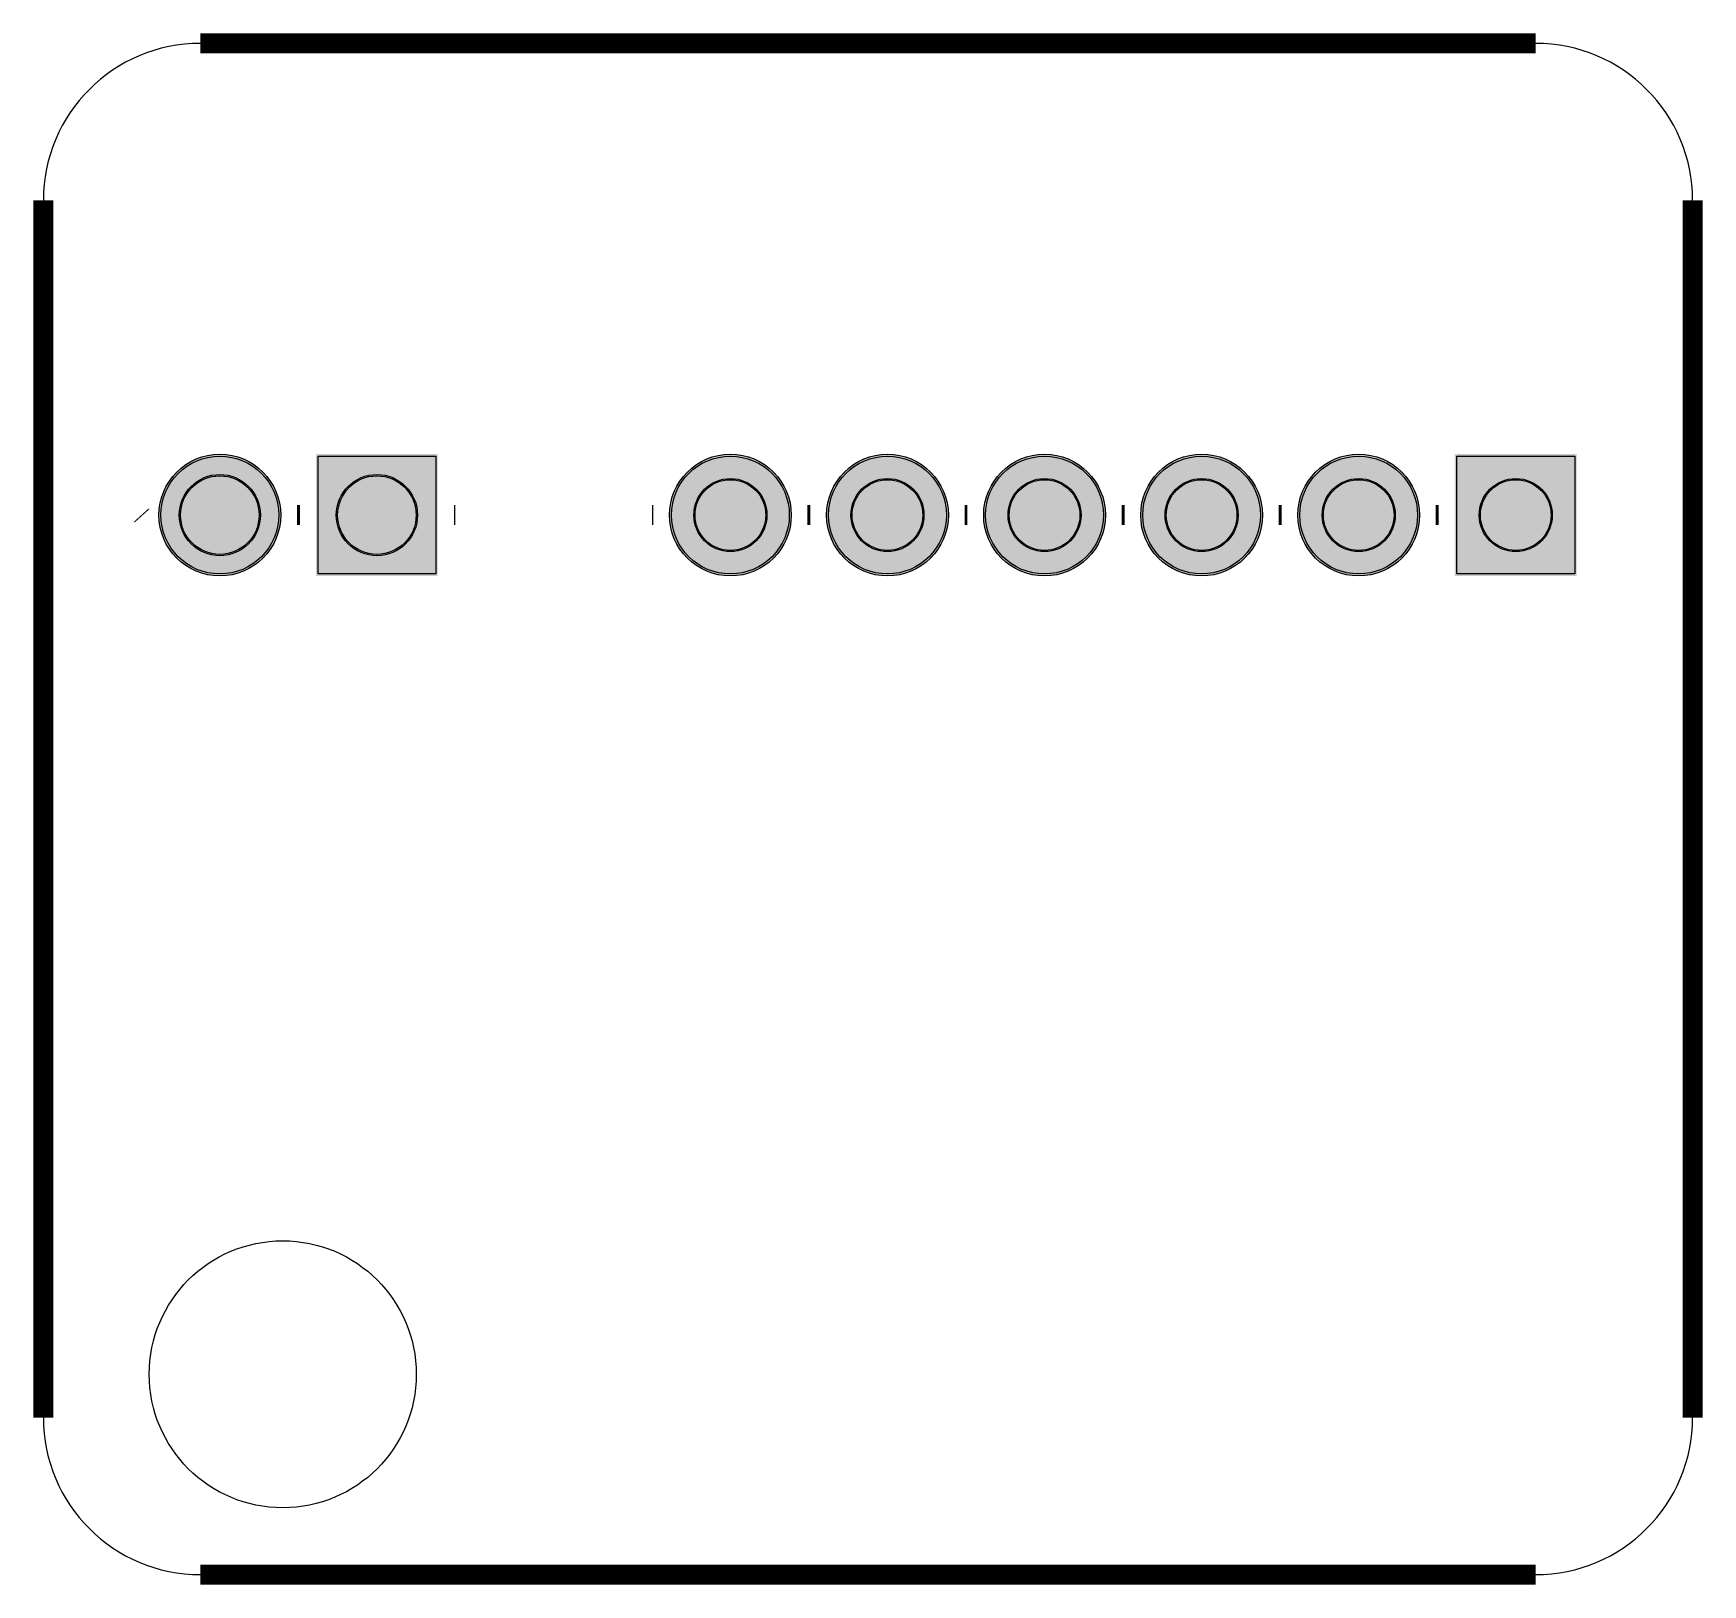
# Model space of a CAD drawing. Header units: millimetres. Extents: x -9.9 to 11.4, y -7 to 12.8.
import ezdxf

# ---------------------------------------------------------------- set-up
doc = ezdxf.new("R2010")
doc.units = ezdxf.units.MM
for name, color, linetype, true_color in [('BottomSolderMaskLayer', 7, 'Continuous', 0xaa00ff), ('Multi-Layer', 7, 'Continuous', 0xc0c0c0), ('TopSilkLayer', 7, 'Continuous', 0xffcc00), ('TopSolderMaskLayer', 7, 'Continuous', 0x800080)]:
    doc.layers.add(name, color=color, linetype=linetype, true_color=true_color)

msp = doc.modelspace()

# ---------------------------------------------------------------- hatches: boundary and pattern name
at = {"layer": 'BottomSolderMaskLayer'}
for points in [[(-8.266, 6.664, 1), (-6.716, 6.664, 1)], [(-6.266, 7.44), (-4.716, 7.44), (-4.716, 5.889), (-6.266, 5.889)], [(-1.766, 6.664, 1), (-0.215, 6.664, 1)], [(0.234, 6.664, 1), (1.785, 6.664, 1)], [(2.234, 6.664, 1), (3.785, 6.664, 1)], [(4.234, 6.664, 1), (5.785, 6.664, 1)], [(6.234, 6.664, 1), (7.785, 6.664, 1)], [(8.234, 7.44), (9.785, 7.44), (9.785, 5.889), (8.234, 5.889)]]:
    msp.add_hatch(color=256, dxfattribs=at).paths.add_polyline_path(points)
at = {"layer": 'TopSolderMaskLayer'}
for points in [[(-8.266, 6.664, 1), (-6.716, 6.664, 1)], [(-6.266, 7.44), (-4.716, 7.44), (-4.716, 5.889), (-6.266, 5.889)], [(-1.766, 6.664, 1), (-0.215, 6.664, 1)], [(0.234, 6.664, 1), (1.785, 6.664, 1)], [(2.234, 6.664, 1), (3.785, 6.664, 1)], [(4.234, 6.664, 1), (5.785, 6.664, 1)], [(6.234, 6.664, 1), (7.785, 6.664, 1)], [(8.234, 7.44), (9.785, 7.44), (9.785, 5.889), (8.234, 5.889)]]:
    msp.add_hatch(color=256, dxfattribs=at).paths.add_polyline_path(points)

# ---------------------------------------------------------------- linework, layer by layer
at = {"layer": 'BottomSolderMaskLayer'}
for centre, radius in [((-7.491, 6.664), 0.775), ((-0.99, 6.664), 0.775), ((1.01, 6.664), 0.775), ((3.01, 6.664), 0.775), ((5.01, 6.664), 0.775), ((7.01, 6.664), 0.775), ((-7.491, 6.664), 0.517), ((-5.491, 6.664), 0.517), ((-0.99, 6.664), 0.465), ((1.01, 6.664), 0.465), ((3.01, 6.664), 0.465), ((5.01, 6.664), 0.465), ((7.01, 6.664), 0.465), ((9.01, 6.664), 0.465)]:
    msp.add_circle(centre, radius, dxfattribs=at)
at = {"layer": 'Multi-Layer'}
for points in [[(-6.241, 7.414), (-4.741, 7.414), (-4.741, 5.914), (-6.241, 5.914)], [(8.26, 7.414), (9.76, 7.414), (9.76, 5.914), (8.26, 5.914)]]:
    msp.add_lwpolyline(points, close=True, dxfattribs=at)
for centre, radius in [((-7.491, 6.664), 0.75), ((-0.99, 6.664), 0.75), ((1.01, 6.664), 0.75), ((3.01, 6.664), 0.75), ((5.01, 6.664), 0.75), ((7.01, 6.664), 0.75), ((-7.491, 6.664), 0.5), ((-5.491, 6.664), 0.5), ((-0.99, 6.664), 0.45), ((1.01, 6.664), 0.45), ((3.01, 6.664), 0.45), ((5.01, 6.664), 0.45), ((7.01, 6.664), 0.45), ((9.01, 6.664), 0.45)]:
    msp.add_circle(centre, radius, dxfattribs=at)
at = {"layer": 'TopSilkLayer', "const_width": 0.254}
for points in [[(-7.738, 12.671), (9.262, 12.671)], [(-9.738, -4.829), (-9.738, 10.671)], [(11.262, -4.829), (11.262, 10.671)], [(-8.491, 6.664), (-8.482, 6.654)], [(-6.509, 6.664), (-6.472, 6.664)], [(-4.509, 6.664), (-4.491, 6.664)], [(-1.99, 6.664), (-1.971, 6.664)], [(-0.009, 6.664), (0.029, 6.664)], [(1.991, 6.664), (2.028, 6.664)], [(3.991, 6.664), (4.029, 6.664)], [(5.991, 6.664), (6.028, 6.664)], [(7.991, 6.664), (8.029, 6.664)], [(9.262, -6.829), (-7.738, -6.829)]]:
    msp.add_lwpolyline(points, dxfattribs=at)
at = {"layer": 'TopSilkLayer'}
msp.add_circle((-6.69, -4.278), 1.7, dxfattribs=at)
for centre, start, end in [((-7.738, 10.671), 90, 180), ((9.262, 10.671), 0, 90), ((-7.738, -4.829), 180, 270), ((9.262, -4.829), 270, 0)]:
    msp.add_arc(centre, 2, start, end, dxfattribs=at)
at = {"layer": 'TopSolderMaskLayer'}
for centre, radius in [((-7.491, 6.664), 0.775), ((-0.99, 6.664), 0.775), ((1.01, 6.664), 0.775), ((3.01, 6.664), 0.775), ((5.01, 6.664), 0.775), ((7.01, 6.664), 0.775), ((-7.491, 6.664), 0.517), ((-5.491, 6.664), 0.517), ((-0.99, 6.664), 0.465), ((1.01, 6.664), 0.465), ((3.01, 6.664), 0.465), ((5.01, 6.664), 0.465), ((7.01, 6.664), 0.465), ((9.01, 6.664), 0.465)]:
    msp.add_circle(centre, radius, dxfattribs=at)

doc.saveas('drawing.dxf')
